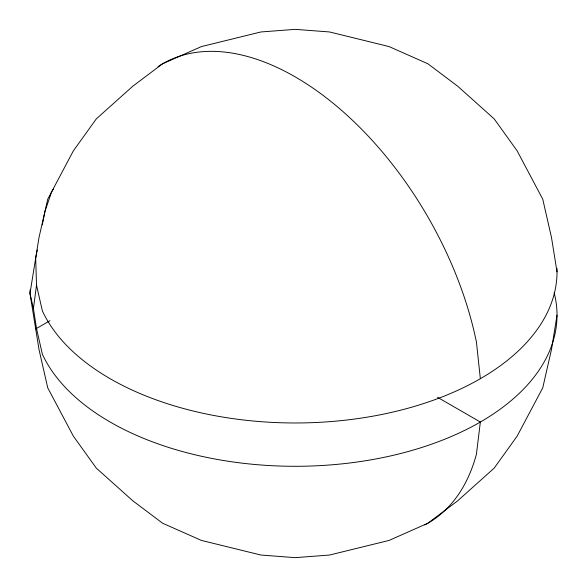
<?xml version="1.0" encoding="UTF-8"?>
<svg xmlns="http://www.w3.org/2000/svg" width="587" height="587" viewBox="0 0 587 587"><rect width="100%" height="100%" fill="white"/><g stroke="black" fill="none" stroke-linecap="round" stroke-linejoin="round"><path stroke-width="0.88" d="M554.128 292.744A261.78 151.138 0 0 1 348.619 463.121A261.78 151.138 0 0 1 42.389 354.277L36.504 328.471L33.422 308.593L36.504 285.15L35.69 258.06L37.289 249.996M557.019 315.16L551.479 349.558L542.748 387.846L517.147 436.126L494.195 468.11L457.691 500.799L427.879 523.23L389.034 540.436L329.571 555.038L295.246 557.65L260.922 555.038L201.458 540.436L162.614 523.23L132.801 500.799L96.297 468.11L73.346 436.126L47.745 387.846L39.013 349.558L29.981 293.5A265.265 153.148 0 0 1 30.047 289.963M42.271 224.924L44.935 211.489L51.612 191.868L53.622 188.845M35.69 328.94L49.961 320.7M437.528 397.304L480.349 422.031L476.431 454.162A265.265 153.156 60 0 1 424.783 524.932M36.504 285.15L42.389 310.956A261.78 151.138 0 0 0 332.477 421.437A261.78 151.138 0 0 0 556.953 268.274M33.422 308.593L29.981 293.5L39.013 237.442L47.745 199.154L73.346 150.874L96.297 118.89L132.801 86.201L162.614 63.77L201.458 46.564L260.922 31.962L295.246 29.35L329.571 31.962L389.034 46.564L427.879 63.77L457.691 86.201L494.195 118.89L517.147 150.874L542.748 199.154L551.479 237.442L557.019 271.84M480.349 378.71L476.431 342.045A265.265 153.156 60 0 0 340.651 109.564A265.265 153.156 60 0 0 158.094 66.558"/></g></svg>
